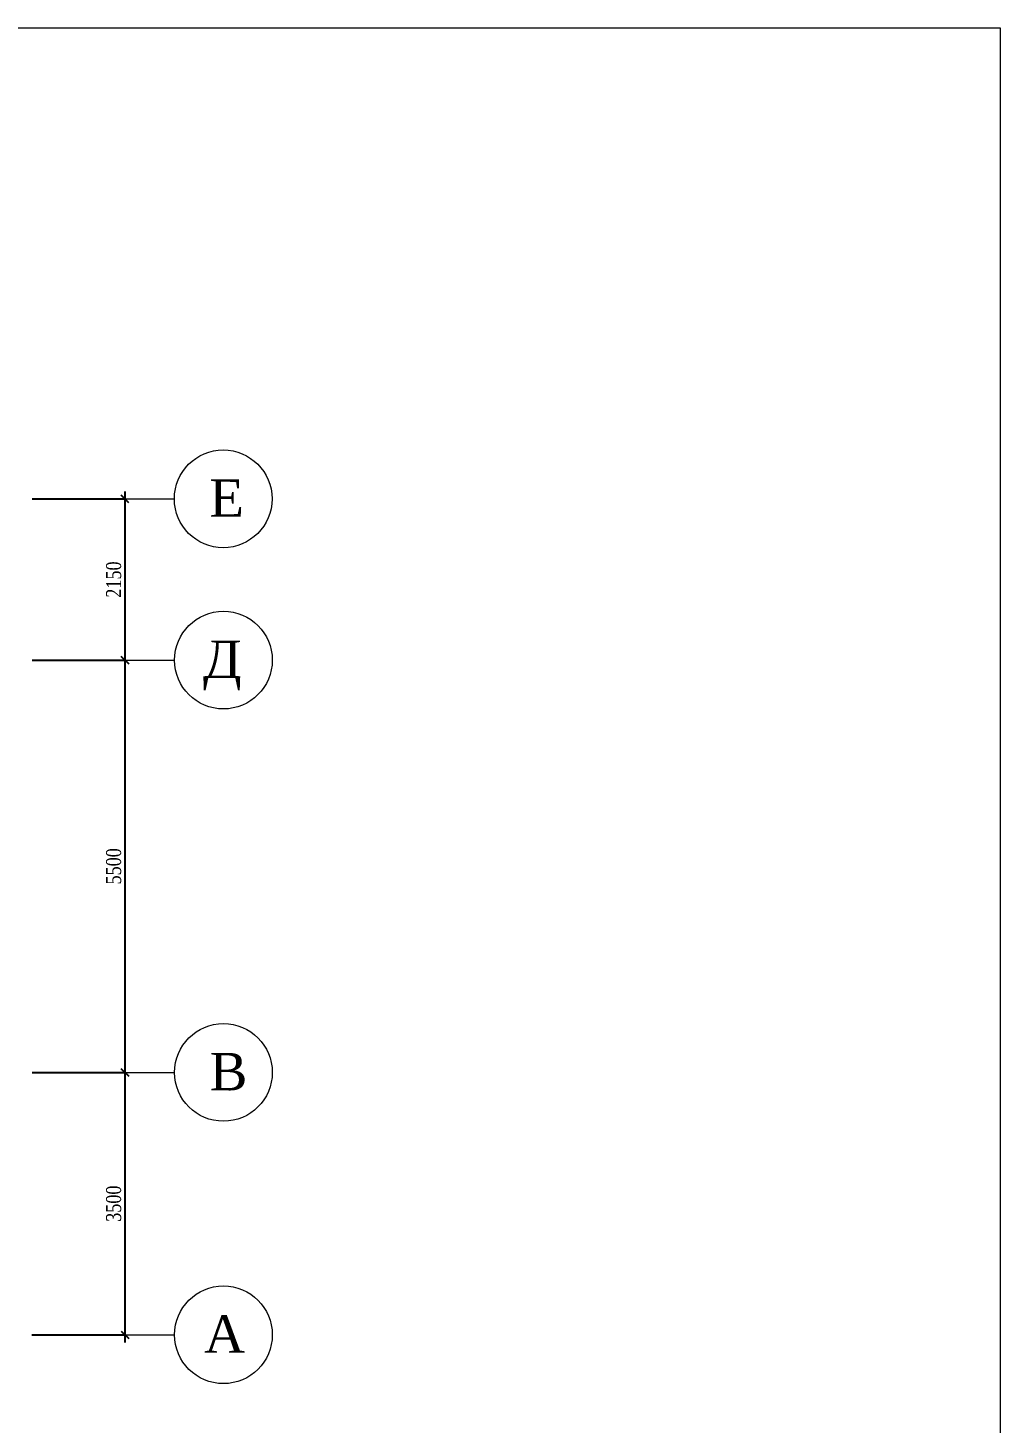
# Model space of a CAD drawing. Extents: x 1560470 to 2285577, y -245723 to 320220.
# Drawn here: x 2036709 to 2049675, y -177503 to -158892 of the extents above; entities that cross this region are included whole.
import ezdxf

# ---------------------------------------------------------------- set-up
doc = ezdxf.new("R2010")
doc.units = 0
doc.header["$LTSCALE"] = 500
doc.header["$MEASUREMENT"] = 0
doc.layers.get('0').update_dxf_attribs({"linetype": 'CONTINUOUS', "lineweight": 0, "plot": 0})
doc.layers.add('Для печати', color=250, linetype='CONTINUOUS', lineweight=0)
doc.layers.get('0').off()
doc.styles.get("Standard").update_dxf_attribs({"font": 'TIMES.TTF', "width": 0.8, "height": 200})
doc.dimstyles.new('ISO-25', dxfattribs={"dimtxt": 300, "dimasz": 100, "dimexe": 0, "dimexo": 0, "dimgap": 50, "dimtad": 1, "dimdec": 0, "dimrnd": 10, "dimtxsty": 'Standard', "dimblk": 'OBLIQUE', "dimcen": 100, "dimdle": 100, "dimadec": 0, "dimazin": 0, "dimtfac": 1, "dimtdec": 0, "dimtmove": 0, "dimatfit": 3, "dimldrblk": 'OBLIQUE', "dimfxl": 0, "dimarcsym": 0})

# ---------------------------------------------------------------- blocks, each defined once
blk = doc.blocks.new('_Oblique')
at = {"color": 0, "linetype": 'ByBlock', "lineweight": -2}
blk.add_line((-0.5, -0.5), (0.5, 0.5), dxfattribs=at)
blk = doc.blocks.new('*D343')
at = {"layer": 'Для печати', "color": 0, "linetype": 'Continuous', "lineweight": -2, "ltscale": 0.13}
for p, q in [((2036764.592250612, -172825.627103935), (2038005.021196844, -172825.627103935)), ((2038005.021196844, -176425.645084301), (2038005.021196844, -172725.627103935)), ((2036763.533777397, -176325.645084301), (2038005.021196844, -176325.645084301))]:
    blk.add_line(p, q, dxfattribs=at)
at = {"layer": 'Для печати', "color": 0, "linetype": 'Continuous', "lineweight": -2, "ltscale": 0.13, "xscale": 100, "yscale": 100, "zscale": 100}
for p, rotation in [((2038005.021196844, -172825.627103935), 90), ((2038005.021196844, -176325.645084301), 270)]:
    blk.add_blockref('_Oblique', p, dxfattribs=dict(at, rotation=rotation))
at = {"layer": 'Для печати', "color": 0, "linetype": 'Continuous', "lineweight": 9, "ltscale": 0.13, "insert": (2037853.290843564, -174575.6360941177), "char_height": 200, "attachment_point": 5, "rotation": 90}
blk.add_mtext('3500', dxfattribs=at)
blk = doc.blocks.new('*D344')
at = {"layer": 'Для печати', "color": 0, "linetype": 'Continuous', "lineweight": -2, "ltscale": 0.13}
for p, q in [((2038005.021196844, -172925.627103935), (2038005.021196844, -167225.6471136743)), ((2036765.100556958, -167325.6471136743), (2038005.021196844, -167325.6471136743)), ((2036764.592250612, -172825.627103935), (2038005.021196844, -172825.627103935))]:
    blk.add_line(p, q, dxfattribs=at)
at = {"layer": 'Для печати', "color": 0, "linetype": 'Continuous', "lineweight": -2, "ltscale": 0.13, "xscale": 100, "yscale": 100, "zscale": 100}
for p, rotation in [((2038005.021196844, -167325.6471136743), 90), ((2038005.021196844, -172825.627103935), 270)]:
    blk.add_blockref('_Oblique', p, dxfattribs=dict(at, rotation=rotation))
at = {"layer": 'Для печати', "color": 0, "linetype": 'Continuous', "lineweight": 9, "ltscale": 0.13, "insert": (2037853.290843564, -170075.6371088043), "char_height": 200, "attachment_point": 5, "rotation": 90}
blk.add_mtext('5500', dxfattribs=at)
blk = doc.blocks.new('*D345')
at = {"layer": 'Для печати', "color": 0, "linetype": 'Continuous', "lineweight": -2, "ltscale": 0.13}
for p, q in [((2036765.202218227, -165175.7207416333), (2038005.021196844, -165175.7207416333)), ((2038005.021196844, -167425.6489285398), (2038005.021196844, -165075.7207416333)), ((2036765.190258077, -167325.6489285398), (2038005.021196844, -167325.6489285398))]:
    blk.add_line(p, q, dxfattribs=at)
at = {"layer": 'Для печати', "color": 0, "linetype": 'Continuous', "lineweight": -2, "ltscale": 0.13, "xscale": 100, "yscale": 100, "zscale": 100}
for p, rotation in [((2038005.021196844, -165175.7207416333), 90), ((2038005.021196844, -167325.6489285398), 270)]:
    blk.add_blockref('_Oblique', p, dxfattribs=dict(at, rotation=rotation))
at = {"layer": 'Для печати', "color": 0, "linetype": 'Continuous', "lineweight": 9, "ltscale": 0.13, "insert": (2037853.290843564, -166250.6848350862), "char_height": 200, "attachment_point": 5, "rotation": 90}
blk.add_mtext('2150', dxfattribs=at)

msp = doc.modelspace()

# ---------------------------------------------------------------- linework, layer by layer
at = {"layer": 'Для печати', "color": 5, "linetype": 'Continuous', "lineweight": 0}
for p, q in [((2036952.400039922, -165174.6183940121), (2038662.455009755, -165174.6552999346)), ((2036955.362814487, -167325.6145000802), (2038665.417784321, -167325.6514060027)), ((2036955.391076248, -172825.5917418315), (2038665.446046081, -172825.628647754)), ((2036955.367524781, -176325.6691100318), (2038665.422494614, -176325.7060159543))]:
    msp.add_line(p, q, dxfattribs=at)
at = {"layer": 'Для печати', "color": 5, "linetype": 'Continuous', "lineweight": 0, "ltscale": 0.13}
msp.add_lwpolyline([(2049674.795702984, -187675.2794532039), (2009572.204736511, -187675.2794532039), (2009572.204736511, -158892.1413505244), (2049674.795702984, -158892.1413505244)], close=True, dxfattribs=at)
at = {"layer": 'Для печати', "color": 5, "linetype": 'Continuous', "lineweight": 0}
for centre in [(2039313.910925101, -165173.8964354458), (2039316.873699666, -167324.8925415139), (2039316.901961426, -172824.8697832652), (2039316.878409959, -176324.9471514655)]:
    msp.add_circle(centre, 651.4560289654037, dxfattribs=at)

# ---------------------------------------------------------------- texts
for s, p in [('Е', (2039130.102361725, -165413.2577450452)), ('Д', (2039043.984067007, -167564.2538511134)), ('В', (2039133.093398051, -173064.2310928646)), ('А', (2039059.871886735, -176564.3084610649))]:
    msp.add_text(s, height=500, dxfattribs=at).set_placement(p)

# ---------------------------------------------------------------- dimensions: what is measured, and where the dimension line sits
at = {"layer": 'Для печати', "color": 5, "linetype": 'Continuous', "lineweight": 9, "ltscale": 0.13}
for base, p1, p2, picture, middle in [((2038005.021196844, -165175.7207416333), (2036765.190258077, -167325.6489285398), (2036765.202218227, -165175.7207416333), '*D345', (2037853.290843564, -166250.6848350862)), ((2038005.021196844, -167325.6471136743), (2036764.592250612, -172825.627103935), (2036765.100556958, -167325.6471136743), '*D344', (2037853.290843564, -170075.6371088043)), ((2038005.021196844, -172825.627103935), (2036763.533777397, -176325.645084301), (2036764.592250612, -172825.627103935), '*D343', (2037853.290843564, -174575.6360941177))]:
    dim = msp.add_linear_dim(base=base, p1=p1, p2=p2, angle=270, dimstyle='ISO-25', dxfattribs=at)
    dim.commit()
    dim.dimension.update_dxf_attribs({"geometry": picture, "text_midpoint": middle})

doc.saveas('drawing.dxf')
